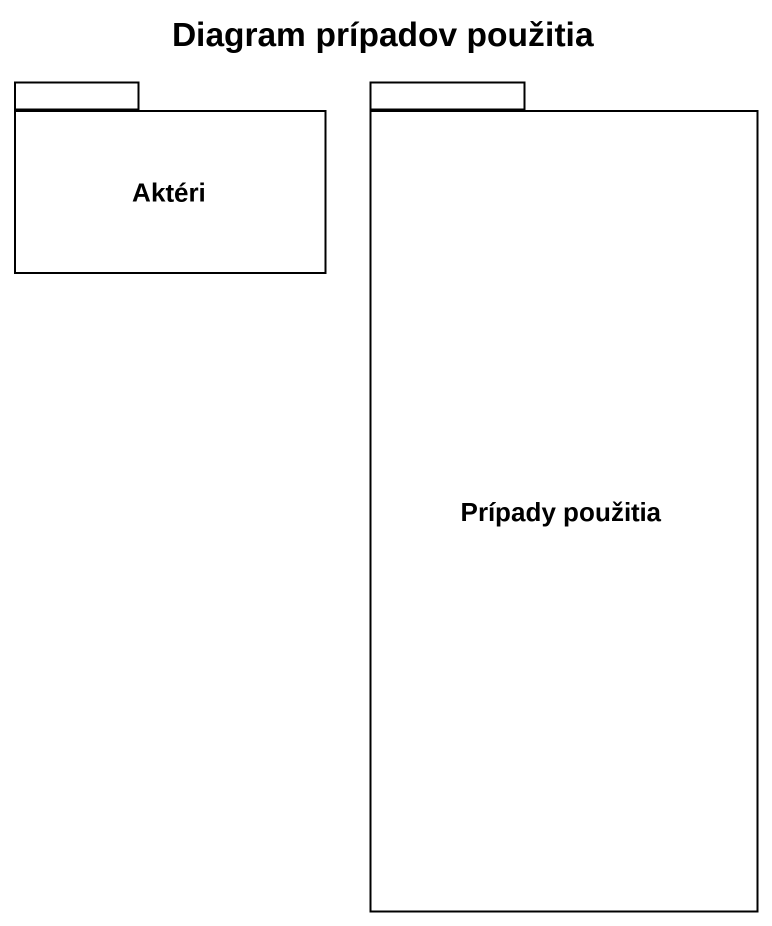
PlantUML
@startuml
title Diagram prípadov použitia
package Aktéri {
}
package "Prípady použitia" as Prípady_použitia {
}
@enduml
